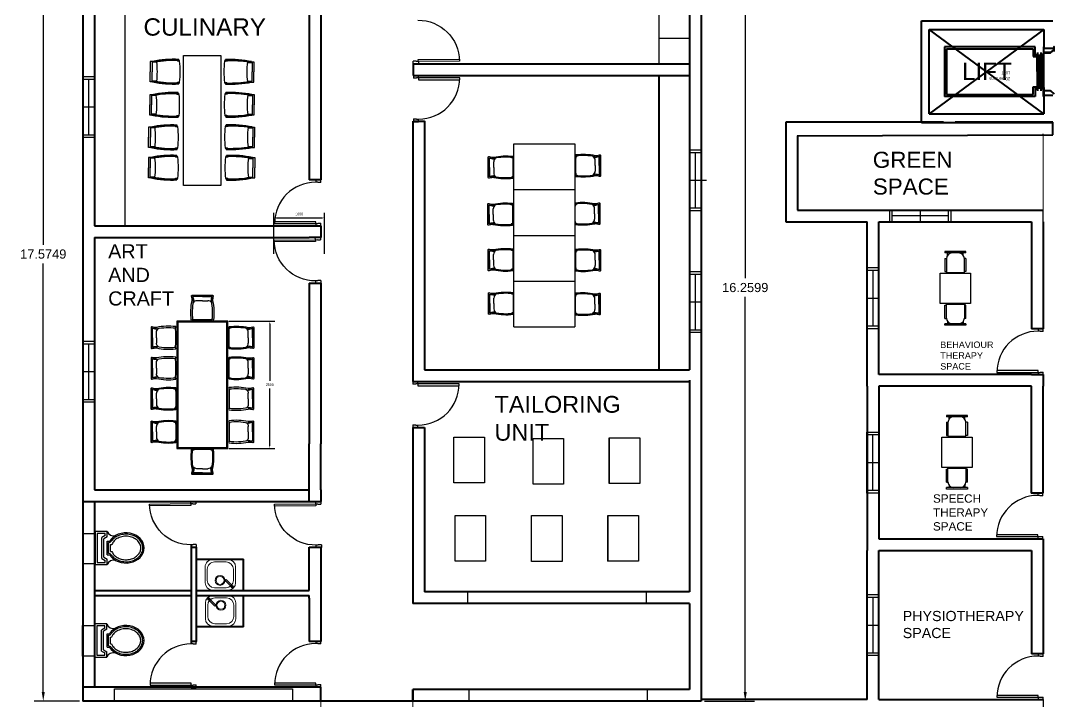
# Model space of a CAD drawing. Header units: metres. Extents: x -353 to 1688, y -477 to 135.
# Drawn here: x -328.18 to -307.86, y -244.29 to -230.91 of the extents above; entities that cross this region are included whole.
import ezdxf

# ---------------------------------------------------------------- set-up
doc = ezdxf.new("R2010")
doc.units = ezdxf.units.M
doc.header["$MEASUREMENT"] = 0
for name, color, linetype, lineweight in [('DIMENSION', 240, 'Continuous', 40), ('PLINTH', 7, 'Continuous', 20), ('WALL', 2, 'Continuous', 40)]:
    doc.layers.add(name, color=color, linetype=linetype, lineweight=lineweight)
for name, color, linetype in [('door space', 1, 'Continuous'), ('FUR', 7, 'Continuous'), ('ID-LOOSE', 31, 'Continuous'), ('ID-LOOSE2', 8, 'Continuous'), ('WINDOW', 10, 'Continuous')]:
    doc.layers.add(name, color=color, linetype=linetype)
for name, color, linetype, plot in [('FURNITURE', 130, 'Continuous', False), ('STAIR', 231, 'Continuous', False), ('TEXT', 141, 'Continuous', False)]:
    doc.layers.add(name, color=color, linetype=linetype, plot=plot)
doc.styles.get("Standard").update_dxf_attribs({"font": 'arial.ttf'})
doc.styles.add('Texto', font='BRADHITC.TTF', dxfattribs={"height": 0.1})
doc.dimstyles.new('Annotative', dxfattribs={"dimscale": 0, "dimtxt": 0.18, "dimasz": 0.18, "dimexe": 0.18, "dimexo": 0.0625, "dimgap": 0.09, "dimtad": 0, "dimtih": 1, "dimtoh": 1, "dimdec": 4, "dimzin": 0, "dimdsep": 46, "dimtxsty": 'Standard', "dimcen": 0.09, "dimadec": 0, "dimazin": 0, "dimtfac": 1, "dimtdec": 4, "dimtofl": 0, "dimtmove": 0, "dimatfit": 3, "dimfxl": 1, "dimtolj": 1, "dimtzin": 0, "dimarcsym": 0})
doc.dimstyles.new('ARCHITXT', dxfattribs={"dimtxt": 0.05, "dimasz": 0.05, "dimexe": 0.1, "dimexo": 0.02, "dimgap": 0.05, "dimtad": 1, "dimtih": 1, "dimtoh": 1, "dimdec": 0, "dimlfac": 1000, "dimzin": 0, "dimdsep": 46, "dimtxsty": 'Standard', "dimcen": 0.1, "dimdle": 0.18, "dimclrd": 15, "dimclre": 15, "dimclrt": 202, "dimadec": 0, "dimazin": 0, "dimtfac": 0.72, "dimtdec": 0, "dimtix": 1, "dimtmove": 2, "dimatfit": 3, "dimfxl": 1, "dimtolj": 1, "dimtzin": 0, "dimarcsym": 0})

# ---------------------------------------------------------------- blocks, each defined once
blk = doc.blocks.new('A$C50846A53')
at = {"linetype": 'Continuous'}
for p, q in [((0, 0.74), (0, 0.56)), ((0.5, 0.74), (0, 0.74)), ((0.47, 0.71), (0.03, 0.71)), ((0.03, 0.71), (0.03, 0.59)), ((0.093, 0.64), (0.063, 0.59)), ((0.093, 0.64), (0.407, 0.64)), ((0.437, 0.59), (0.407, 0.64)), ((0.47, 0.59), (0.47, 0.71)), ((0.5, 0.56), (0.5, 0.74)), ((0, 0.56), (0.08, 0.56)), ((0.03, 0.59), (0.063, 0.59)), ((0.11, 0.61), (0.08, 0.56)), ((0.11, 0.61), (0.39, 0.61)), ((0.15, 0.557), (0.15, 0.52)), ((0.15, 0.557), (0.351, 0.557)), ((0.17, 0.537), (0.332, 0.537)), ((0.2, 0.507), (0.2, 0.488)), ((0.2, 0.507), (0.301, 0.507)), ((0.301, 0.507), (0.301, 0.488)), ((0.351, 0.557), (0.351, 0.52)), ((0.42, 0.56), (0.39, 0.61)), ((0.42, 0.56), (0.5, 0.56)), ((0.437, 0.59), (0.47, 0.59))]:
    blk.add_line(p, q, dxfattribs=at)
for centre, radius, start, end in [((-0.039, 0.461), 0.106, 344.642, 68.7339), ((0.11, 0.542), 0.06, 306.0032, 355.4798), ((0.391, 0.542), 0.06, 184.5202, 233.9959), ((0.539, 0.461), 0.106, 111.2661, 195.358)]:
    blk.add_arc(centre, radius, start, end, dxfattribs=at)
blk.add_ellipse((0.251, 0.274), major_axis=(0, 0.274), ratio=0.828948, start_param=0.459479, end_param=5.823706, dxfattribs=at)
for points, knots in [([(0.145, 0.493), (0.144, 0.492), (0.143, 0.491), (0.132, 0.483), (0.123, 0.475), (0.106, 0.457), (0.098, 0.447), (0.084, 0.426), (0.077, 0.415), (0.066, 0.391), (0.061, 0.378), (0.053, 0.352), (0.05, 0.339), (0.045, 0.311), (0.044, 0.298), (0.043, 0.27), (0.043, 0.256), (0.046, 0.228), (0.049, 0.215), (0.055, 0.188), (0.059, 0.175), (0.069, 0.15), (0.075, 0.138), (0.088, 0.116), (0.095, 0.105), (0.111, 0.085), (0.12, 0.077), (0.138, 0.06), (0.147, 0.053), (0.167, 0.041), (0.178, 0.036), (0.199, 0.028), (0.209, 0.025), (0.231, 0.021), (0.242, 0.02), (0.264, 0.02), (0.275, 0.021), (0.297, 0.026), (0.307, 0.029), (0.328, 0.038), (0.338, 0.044), (0.358, 0.057), (0.367, 0.064), (0.385, 0.081), (0.394, 0.09), (0.409, 0.11), (0.416, 0.121), (0.429, 0.144), (0.434, 0.156), (0.444, 0.181), (0.448, 0.194), (0.454, 0.221), (0.456, 0.235), (0.458, 0.262), (0.458, 0.276), (0.457, 0.304), (0.455, 0.318), (0.45, 0.345), (0.447, 0.358), (0.438, 0.384), (0.433, 0.396), (0.421, 0.42), (0.414, 0.431), (0.399, 0.452), (0.391, 0.461), (0.374, 0.479), (0.365, 0.486), (0.356, 0.493)], [0.542145, 0.542145, 0.542145, 0.542145, 0.562703, 0.562703, 0.724661, 0.724661, 0.886619, 0.886619, 1.048577, 1.048577, 1.210535, 1.210535, 1.372493, 1.372493, 1.534451, 1.534451, 1.696409, 1.696409, 1.858367, 1.858367, 2.020325, 2.020325, 2.182283, 2.182283, 2.344241, 2.344241, 2.506199, 2.506199, 2.668157, 2.668157, 2.830115, 2.830115, 2.992073, 2.992073, 3.154031, 3.154031, 3.315989, 3.315989, 3.477947, 3.477947, 3.639905, 3.639905, 3.801863, 3.801863, 3.963821, 3.963821, 4.125779, 4.125779, 4.287737, 4.287737, 4.449695, 4.449695, 4.611653, 4.611653, 4.773611, 4.773611, 4.935569, 4.935569, 5.097526, 5.097526, 5.259484, 5.259484, 5.421442, 5.421442, 5.5834, 5.5834, 5.741045, 5.741045, 5.741045, 5.741045]), ([(0.2, 0.488), (0.17, 0.474), (0.164, 0.47), (0.151, 0.46), (0.144, 0.454), (0.13, 0.439), (0.123, 0.431), (0.111, 0.413), (0.106, 0.404), (0.096, 0.384), (0.091, 0.373), (0.084, 0.352), (0.081, 0.34), (0.076, 0.317), (0.075, 0.305), (0.073, 0.282), (0.073, 0.27), (0.074, 0.246), (0.076, 0.234), (0.08, 0.211), (0.083, 0.2), (0.09, 0.178), (0.095, 0.167), (0.104, 0.147), (0.11, 0.138), (0.122, 0.12), (0.128, 0.112), (0.142, 0.097), (0.149, 0.09), (0.165, 0.078), (0.173, 0.073), (0.189, 0.064), (0.197, 0.06), (0.214, 0.055), (0.222, 0.053), (0.239, 0.05), (0.248, 0.05), (0.266, 0.051), (0.276, 0.052), (0.296, 0.057), (0.306, 0.061), (0.325, 0.071), (0.335, 0.077), (0.353, 0.091), (0.361, 0.099), (0.377, 0.117), (0.384, 0.127), (0.398, 0.149), (0.404, 0.161), (0.414, 0.185), (0.418, 0.198), (0.424, 0.225), (0.426, 0.239), (0.428, 0.267), (0.428, 0.281), (0.426, 0.309), (0.424, 0.323), (0.418, 0.349), (0.414, 0.363), (0.404, 0.387), (0.398, 0.399), (0.385, 0.421), (0.378, 0.431), (0.362, 0.449), (0.353, 0.458), (0.338, 0.469), (0.332, 0.474), (0.301, 0.488)], [0.459479, 0.459479, 0.459479, 0.459479, 0.567422, 0.567422, 0.720865, 0.720865, 0.874307, 0.874307, 1.02775, 1.02775, 1.181192, 1.181192, 1.334635, 1.334635, 1.488077, 1.488077, 1.64152, 1.64152, 1.794963, 1.794963, 1.948405, 1.948405, 2.101848, 2.101848, 2.25529, 2.25529, 2.408733, 2.408733, 2.562175, 2.562175, 2.715618, 2.715618, 2.86906, 2.86906, 3.022503, 3.022503, 3.175946, 3.175946, 3.356457, 3.356457, 3.536968, 3.536968, 3.717479, 3.717479, 3.89799, 3.89799, 4.078501, 4.078501, 4.259012, 4.259012, 4.439523, 4.439523, 4.620035, 4.620035, 4.800546, 4.800546, 4.981057, 4.981057, 5.161568, 5.161568, 5.342079, 5.342079, 5.52259, 5.52259, 5.703101, 5.703101, 5.823706, 5.823706, 5.823706, 5.823706])]:
    blk.add_open_spline(points, degree=3, knots=knots, dxfattribs=at)
blk = doc.blocks.new('A$C47EF7D3D')
for p, q in [((0, 675), (40, 675)), ((0, 125), (0, 675)), ((40, 125), (40, 675)), ((103, 607), (40, 607)), ((181, 675), (525, 675)), ((181, 675), (181, 635)), ((190, 635), (550, 635)), ((525, 675), (525, 635)), ((550, 635), (550, 165)), ((568, 800), (1368, 800)), ((568, 0), (568, 800)), ((1368, 800), (1368, 0)), ((1746, 635), (1386, 635)), ((1386, 635), (1386, 165)), ((1755, 675), (1411, 675)), ((1411, 675), (1411, 635)), ((1755, 675), (1755, 635)), ((1834, 607), (1896, 607)), ((1936, 675), (1896, 675)), ((1896, 125), (1896, 675)), ((1936, 125), (1936, 675)), ((40, 125), (0, 125)), ((103, 193), (40, 193)), ((181, 125), (181, 165)), ((181, 125), (525, 125)), ((550, 165), (190, 165)), ((525, 125), (525, 165)), ((1368, 0), (568, 0)), ((1386, 165), (1746, 165)), ((1411, 125), (1411, 165)), ((1755, 125), (1411, 125)), ((1755, 125), (1755, 165)), ((1834, 193), (1896, 193)), ((1896, 125), (1936, 125))]:
    blk.add_line(p, q)
for centre, start, end in [((190, 485), 90, 180), ((1746, 485), 0, 90), ((190, 315), 180, 270), ((1746, 315), 270, 0)]:
    blk.add_arc(centre, 150, start, end)
blk = doc.blocks.new('A$C027E3DAA')
at = {"lineweight": 5}
for p, q in [((0, 100), (0, 320)), ((31, 132), (31, 288)), ((48, 356), (128, 276)), ((142, 290), (63, 369)), ((320, 420), (100, 420)), ((128, 276), (142, 290)), ((291, 388), (131, 388)), ((391, 132), (391, 288)), ((420, 100), (420, 320)), ((291, 32), (131, 32)), ((320, 0), (100, 0))]:
    blk.add_line(p, q, dxfattribs=at)
for centre, radius in [((47, 373), 16.5), ((47, 373), 8.24), ((214, 287), 68.5), ((214, 287), 54.8)]:
    blk.add_circle(centre, radius, dxfattribs=at)
for centre, start, end in [((100, 320), 90, 180), ((131, 288), 90, 180), ((291, 288), 0, 90), ((320, 320), 0, 90), ((100, 100), 180, 270), ((131, 132), 180, 270), ((291, 132), 270, 0), ((320, 100), 270, 0)]:
    blk.add_arc(centre, 100, start, end, dxfattribs=at)
blk = doc.blocks.new('CH-5')
at = {"layer": 'FUR', "color": 40}
for p, q in [((-199, 280), (-199, 324)), ((-199, 324), (1, 324)), ((201, 324), (1, 324)), ((201, 280), (201, 324)), ((-225, -234), (-205, -233)), ((-216, -208), (-206, -208)), ((227, -234), (207, -233)), ((218, -208), (208, -208))]:
    blk.add_line(p, q, dxfattribs=at)
at = {"layer": 'FUR', "color": 32}
for p, q in [((-199, 280), (-184, 280)), ((-183, 197), (-183, 289)), ((-183, 289), (1, 289)), ((185, 289), (1, 289)), ((185, 197), (185, 289)), ((201, 280), (186, 280)), ((-225, -234), (-240, -234)), ((227, -234), (242, -234))]:
    blk.add_line(p, q, dxfattribs=at)
for centre, radius, start, end in [((1822, -139), 2065, 168.2772, 182.6507), ((-1820, -139), 2065, 357.3493, 11.7228), ((-205, -233), 20, 182.6507, 264.361), ((1, 1852), 2115, 264.361, 270), ((1, 1852), 2115, 270, 275.639), ((207, -233), 20, 275.639, 357.3493)]:
    blk.add_arc(centre, radius, start, end, dxfattribs=at)
at = {"layer": 'FUR', "color": 40}
for centre, radius, start, end in [((1822, -139), 2050, 168.1902, 182.6507), ((1822, -139), 2040, 169.5139, 181.9483), ((-1820, -139), 2040, 358.0517, 10.4861), ((-1820, -139), 2050, 357.3493, 11.8098), ((14, 1799), 1614, 262.7905, 269.5563), ((-12, 1799), 1614, 270.4437, 277.2095), ((1822, -139), 2030, 181.9449, 182.6507), ((-1820, -139), 2030, 357.3493, 358.0551)]:
    blk.add_arc(centre, radius, start, end, dxfattribs=at)
blk = doc.blocks.new('A$C51F1')
at = {"layer": 'ID-LOOSE'}
blk.add_lwpolyline([(0.439, 0.474, 0.102523), (0.429, 0.386, -0.080461), (0.445, 0.009, -0.3023), (0.42, 0.012, 0.197932), (0.411, 0.013, -0.028193), (0.357, 0.009), (0.227, 0.009), (0.097, 0.009, -0.028193), (0.043, 0.013, 0.197932), (0.034, 0.012, -0.3023), (0.009, 0.009, -0.080461), (0.025, 0.386, 0.102523), (0.015, 0.474, -0.587111), (0.026, 0.493), (0.428, 0.493, -0.587111)], format="xyb", close=True, dxfattribs=at)
at = {"layer": 'ID-LOOSE2'}
for p, q in [((0.227, 0.476), (0.044, 0.476)), ((0.227, 0.468), (0.044, 0.468)), ((0.227, 0.467), (0.044, 0.467)), ((0.227, 0.476), (0.411, 0.476)), ((0.227, 0.468), (0.411, 0.468)), ((0.227, 0.467), (0.411, 0.467)), ((0.227, 0.386), (0.121, 0.386)), ((0.227, 0.386), (0.334, 0.386)), ((0.042, 0.032), (0.032, 0.032)), ((0.042, 0.032), (0.033, 0.028)), ((0.043, 0.013), (0.042, 0.032)), ((0.411, 0.013), (0.413, 0.032)), ((0.413, 0.032), (0.423, 0.032)), ((0.413, 0.032), (0.422, 0.028))]:
    blk.add_line(p, q, dxfattribs=at)
for centre, radius, start, end in [((0.044, 0.473), 0.00242, 100.345, 201.3742), ((-0.19, 0.406), 0.241, 354.5513, 15.9626), ((0.044, 0.467), 0.000725, 87.3762, 197.5208), ((0.044, 0.466), 0.000433, 71.7715, 189.2202), ((-0.256, 0.358), 0.317, 1.1591, 17.5641), ((0.711, 0.358), 0.317, 162.4359, 178.8409), ((0.644, 0.406), 0.241, 164.0374, 185.4487), ((0.411, 0.473), 0.00242, 338.6258, 79.655), ((0.411, 0.467), 0.000725, 342.4792, 92.6238), ((0.411, 0.466), 0.000433, 350.7798, 108.2285), ((1.181, 0.149), 1.154, 168.4357, 186.8363), ((0.121, 0.288), 0.0978, 90.5164, 143.1927), ((0.333, 0.288), 0.0978, 36.8073, 89.4836), ((-0.726, 0.149), 1.154, 353.1637, 11.5643), ((0.04, 0.001), 0.012, 71.7536, 116.5375), ((0.415, 0.001), 0.012, 63.4625, 108.2464)]:
    blk.add_arc(centre, radius, start, end, dxfattribs=at)
blk = doc.blocks.new('*D187')
at = {"layer": 'Defpoints', "color": 0, "transparency": 16777216}
for p in [(-322.206, -234.791), (-323.206, -235.516), (-322.206, -235.516)]:
    blk.add_point(p, dxfattribs=at)
at = {"layer": 'ID-LOOSE', "color": 15, "lineweight": -2, "transparency": 16777216}
for p, q in [((-323.206, -235.496), (-323.206, -234.691)), ((-323.156, -234.791), (-322.256, -234.791)), ((-322.206, -235.496), (-322.206, -234.691))]:
    blk.add_line(p, q, dxfattribs=at)
at = {"layer": 'ID-LOOSE', "color": 15, "transparency": 16777216}
for points in [[(-323.156, -234.783), (-323.156, -234.799), (-323.206, -234.791)], [(-322.256, -234.783), (-322.256, -234.799), (-322.206, -234.791)]]:
    blk.add_solid(points, dxfattribs=at)
at = {"layer": 'ID-LOOSE', "color": 202, "transparency": 16777216, "insert": (-322.706, -234.716), "char_height": 0.05, "attachment_point": 5}
blk.add_mtext('\\A1;1000', dxfattribs=at)
blk = doc.blocks.new('*D188')
at = {"layer": 'Defpoints', "color": 0, "transparency": 16777216}
for p in [(-324.11, -236.821), (-324.11, -239.321), (-323.285, -239.321)]:
    blk.add_point(p, dxfattribs=at)
at = {"layer": 'FURNITURE', "color": 15, "lineweight": -2, "transparency": 16777216}
for p, q in [((-324.09, -236.821), (-323.185, -236.821)), ((-323.285, -236.871), (-323.285, -237.996)), ((-323.285, -239.271), (-323.285, -238.147)), ((-324.09, -239.321), (-323.185, -239.321))]:
    blk.add_line(p, q, dxfattribs=at)
at = {"layer": 'FURNITURE', "color": 15, "transparency": 16777216}
for points in [[(-323.293, -236.871), (-323.276, -236.871), (-323.285, -236.821)], [(-323.293, -239.271), (-323.276, -239.271), (-323.285, -239.321)]]:
    blk.add_solid(points, dxfattribs=at)
at = {"layer": 'FURNITURE', "color": 202, "transparency": 16777216, "insert": (-323.285, -238.071), "char_height": 0.05, "attachment_point": 5}
blk.add_mtext('\\A1;2500', dxfattribs=at)
blk = doc.blocks.new('*D189')
at = {"layer": 'Defpoints', "color": 0, "transparency": 16777216}
for p in [(-326.959, -226.716), (-327.738, -244.291), (-326.959, -244.291)]:
    blk.add_point(p, dxfattribs=at)
at = {"layer": 'DIMENSION', "color": 0, "lineweight": -2, "transparency": 16777216}
for p, q in [((-327.022, -226.716), (-327.918, -226.716)), ((-327.738, -226.896), (-327.738, -235.321)), ((-327.738, -244.111), (-327.738, -235.685)), ((-327.022, -244.291), (-327.918, -244.291))]:
    blk.add_line(p, q, dxfattribs=at)
at = {"layer": 'DIMENSION', "color": 0, "transparency": 16777216}
for points in [[(-327.768, -226.896), (-327.708, -226.896), (-327.738, -226.716)], [(-327.768, -244.111), (-327.708, -244.111), (-327.738, -244.291)]]:
    blk.add_solid(points, dxfattribs=at)
at = {"layer": 'DIMENSION', "color": 0, "transparency": 16777216, "insert": (-327.738, -235.503), "char_height": 0.18, "attachment_point": 5}
blk.add_mtext('\\A1;17.5749', dxfattribs=at)
blk = doc.blocks.new('*D190')
at = {"layer": 'Defpoints', "color": 0, "transparency": 16777216}
for p in [(-314.805, -228.031), (-314.805, -244.291), (-313.939, -244.291)]:
    blk.add_point(p, dxfattribs=at)
at = {"layer": 'DIMENSION', "color": 0, "lineweight": -2, "transparency": 16777216}
for p, q in [((-314.742, -228.031), (-313.759, -228.031)), ((-313.939, -228.211), (-313.939, -235.979)), ((-313.939, -244.111), (-313.939, -236.342)), ((-314.742, -244.291), (-313.759, -244.291))]:
    blk.add_line(p, q, dxfattribs=at)
at = {"layer": 'DIMENSION', "color": 0, "transparency": 16777216}
for points in [[(-313.969, -228.211), (-313.909, -228.211), (-313.939, -228.031)], [(-313.969, -244.111), (-313.909, -244.111), (-313.939, -244.291)]]:
    blk.add_solid(points, dxfattribs=at)
at = {"layer": 'DIMENSION', "color": 0, "transparency": 16777216, "insert": (-313.939, -236.161), "char_height": 0.18, "attachment_point": 5}
blk.add_mtext('\\A1;16.2599', dxfattribs=at)

msp = doc.modelspace()

# ---------------------------------------------------------------- linework, layer by layer
for p, q in [((-308.0827, -233.179), (-308.0827, -233.139)), ((-308.0827, -234.869), (-308.0827, -234.639)), ((-326.72937, -235.17565), (-326.72937, -237.44565)), ((-308.3127, -237.869), (-311.3127, -237.869)), ((-326.72937, -244.01437), (-326.73147, -244.01437)), ((-308.3127, -244.25965), (-308.3127, -244.26017))]:
    msp.add_line(p, q)
at = {"layer": 'Defpoints'}
msp.add_line((-308.08367, -244.25965), (-308.0827, -244.49017), dxfattribs=at)
at = {"layer": 'door space'}
for p, q in [((-320.40484, -231.71127), (-320.46484, -231.71187)), ((-320.46434, -231.76187), (-320.46484, -231.71187)), ((-320.36434, -231.76087), (-320.46434, -231.76187)), ((-320.40484, -231.71127), (-320.40479, -231.71627)), ((-320.36479, -231.71587), (-320.40479, -231.71627)), ((-320.36514, -231.68087), (-319.55519, -231.67274)), ((-320.36479, -231.71587), (-320.36514, -231.68087)), ((-319.55483, -231.70774), (-320.36479, -231.71587)), ((-320.36479, -231.71587), (-320.36434, -231.76087)), ((-320.46126, -231.9957), (-320.46126, -232.0457)), ((-320.36126, -231.9957), (-320.46126, -231.9957)), ((-320.36126, -232.0407), (-320.36126, -231.9957)), ((-320.40126, -232.0457), (-320.46126, -232.0457)), ((-320.36126, -232.0407), (-320.40126, -232.0407)), ((-320.40126, -232.0457), (-320.40126, -232.0407)), ((-319.55126, -232.0407), (-320.36126, -232.0407)), ((-320.36126, -232.0407), (-320.36126, -232.0757)), ((-320.36126, -232.0757), (-319.55126, -232.0757)), ((-320.46126, -232.8457), (-320.46126, -232.8957)), ((-320.46126, -232.8457), (-320.40126, -232.8457)), ((-320.40126, -232.8507), (-320.40126, -232.8457)), ((-320.46126, -232.8957), (-320.36126, -232.8957)), ((-320.40126, -232.8507), (-320.36126, -232.8507)), ((-320.36126, -232.8957), (-320.36126, -232.8507)), ((-322.381, -234.04562), (-322.381, -234.09062)), ((-322.281, -234.04562), (-322.381, -234.04562)), ((-322.281, -234.09562), (-322.281, -234.04562)), ((-322.341, -234.09062), (-322.381, -234.09062)), ((-322.341, -234.09062), (-322.341, -234.09562)), ((-322.281, -234.09562), (-322.341, -234.09562)), ((-322.381, -234.86562), (-323.191, -234.86562)), ((-322.381, -234.90062), (-322.381, -234.86562)), ((-323.191, -234.90062), (-322.381, -234.90062)), ((-322.381, -234.90062), (-322.381, -234.94562)), ((-322.381, -234.90062), (-322.341, -234.90062)), ((-322.381, -234.94562), (-322.281, -234.94562)), ((-322.341, -234.89562), (-322.341, -234.90062)), ((-322.341, -234.89562), (-322.281, -234.89562)), ((-322.281, -234.94562), (-322.281, -234.89562)), ((-323.19931, -235.22774), (-322.38935, -235.21961)), ((-322.389, -235.2546), (-323.19896, -235.26273)), ((-322.38981, -235.17461), (-322.28981, -235.1736)), ((-322.38935, -235.21961), (-322.38981, -235.17461)), ((-322.38935, -235.21961), (-322.34936, -235.2192)), ((-322.38935, -235.21961), (-322.389, -235.2546)), ((-322.34931, -235.2242), (-322.34936, -235.2192)), ((-322.34931, -235.2242), (-322.28931, -235.2236)), ((-322.28981, -235.1736), (-322.28931, -235.2236)), ((-322.34123, -236.02916), (-322.38122, -236.02956)), ((-322.38077, -236.07456), (-322.38122, -236.02956)), ((-322.28078, -236.07356), (-322.38077, -236.07456)), ((-322.28128, -236.02356), (-322.34128, -236.02416)), ((-322.34123, -236.02916), (-322.34128, -236.02416)), ((-322.28128, -236.02356), (-322.28078, -236.07356)), ((-308.18196, -236.97247), (-308.18196, -237.01747)), ((-308.08196, -236.97247), (-308.18196, -236.97247)), ((-308.14196, -237.01747), (-308.18196, -237.01747)), ((-308.14196, -237.01747), (-308.14196, -237.02247)), ((-308.08196, -237.02247), (-308.14196, -237.02247)), ((-308.08196, -237.02247), (-308.08196, -236.97247)), ((-308.18196, -237.79247), (-308.99196, -237.79247)), ((-308.99196, -237.82747), (-308.18196, -237.82747)), ((-308.18196, -237.82747), (-308.18196, -237.79247)), ((-308.18196, -237.82747), (-308.18196, -237.87247)), ((-308.18196, -237.82747), (-308.14196, -237.82747)), ((-308.18196, -237.87247), (-308.08196, -237.87247)), ((-308.14196, -237.82247), (-308.14196, -237.82747)), ((-308.14196, -237.82247), (-308.08196, -237.82247)), ((-308.08196, -237.87247), (-308.08196, -237.82247)), ((-320.47277, -238.00905), (-320.47277, -238.05905)), ((-320.37277, -238.00905), (-320.47277, -238.00905)), ((-320.41277, -238.05905), (-320.47277, -238.05905)), ((-320.37277, -238.05405), (-320.41277, -238.05405)), ((-320.41277, -238.05905), (-320.41277, -238.05405)), ((-320.37277, -238.05405), (-320.37277, -238.00905)), ((-319.56277, -238.05405), (-320.37277, -238.05405)), ((-320.37277, -238.05405), (-320.37277, -238.08905)), ((-320.37277, -238.08905), (-319.56277, -238.08905)), ((-320.47277, -238.85905), (-320.47277, -238.90905)), ((-320.47277, -238.85905), (-320.41277, -238.85905)), ((-320.47277, -238.90905), (-320.37277, -238.90905)), ((-320.41277, -238.86405), (-320.41277, -238.85905)), ((-320.41277, -238.86405), (-320.37277, -238.86405)), ((-320.37277, -238.90905), (-320.37277, -238.86405)), ((-324.83872, -240.36226), (-324.73873, -240.36125)), ((-324.83827, -240.40725), (-324.83872, -240.36226)), ((-324.73873, -240.36125), (-324.73822, -240.41125)), ((-308.18728, -240.20151), (-308.18728, -240.24651)), ((-308.08728, -240.20151), (-308.18728, -240.20151)), ((-308.14728, -240.24651), (-308.18728, -240.24651)), ((-308.14728, -240.24651), (-308.14728, -240.25151)), ((-308.08728, -240.25151), (-308.14728, -240.25151)), ((-308.08728, -240.25151), (-308.08728, -240.20151)), ((-325.64823, -240.41538), (-324.83827, -240.40725)), ((-324.83792, -240.44225), (-325.64788, -240.45038)), ((-324.83827, -240.40725), (-324.79827, -240.40685)), ((-324.83827, -240.40725), (-324.83792, -240.44225)), ((-324.79822, -240.41185), (-324.79827, -240.40685)), ((-324.79822, -240.41185), (-324.73822, -240.41125)), ((-323.18901, -240.42143), (-322.37905, -240.4133)), ((-322.3787, -240.4483), (-323.18866, -240.45643)), ((-322.3795, -240.3683), (-322.27951, -240.3673)), ((-322.37905, -240.4133), (-322.3795, -240.3683)), ((-322.37905, -240.4133), (-322.33905, -240.4129)), ((-322.37905, -240.4133), (-322.3787, -240.4483)), ((-322.339, -240.4179), (-322.33905, -240.4129)), ((-322.339, -240.4179), (-322.279, -240.41729)), ((-322.27951, -240.3673), (-322.279, -240.41729)), ((-308.18728, -241.02151), (-308.99728, -241.02151)), ((-308.99728, -241.05651), (-308.18728, -241.05651)), ((-308.18728, -241.05651), (-308.18728, -241.02151)), ((-308.18728, -241.05651), (-308.18728, -241.10151)), ((-308.18728, -241.05651), (-308.14728, -241.05651)), ((-308.18728, -241.10151), (-308.08728, -241.10151)), ((-308.14728, -241.05151), (-308.14728, -241.05651)), ((-308.14728, -241.05151), (-308.08728, -241.05151)), ((-308.08728, -241.10151), (-308.08728, -241.05151)), ((-324.79014, -241.21681), (-324.83014, -241.21721)), ((-324.82969, -241.26221), (-324.83014, -241.21721)), ((-324.72969, -241.26121), (-324.82969, -241.26221)), ((-324.73019, -241.21121), (-324.79019, -241.21181)), ((-324.79014, -241.21681), (-324.79019, -241.21181)), ((-324.73019, -241.21121), (-324.72969, -241.26121)), ((-322.33092, -241.22286), (-322.37092, -241.22326)), ((-322.37047, -241.26825), (-322.37092, -241.22326)), ((-322.27047, -241.26725), (-322.37047, -241.26825)), ((-322.27097, -241.21725), (-322.33097, -241.21786)), ((-322.33092, -241.22286), (-322.33097, -241.21786)), ((-322.27097, -241.21725), (-322.27047, -241.26725)), ((-324.82923, -243.11928), (-324.82923, -243.16428)), ((-324.72923, -243.11928), (-324.82923, -243.11928)), ((-324.78923, -243.16428), (-324.82923, -243.16428)), ((-324.78923, -243.16428), (-324.78923, -243.16928)), ((-324.72923, -243.16928), (-324.78923, -243.16928)), ((-324.72923, -243.16928), (-324.72923, -243.11928)), ((-322.38049, -243.11437), (-322.38049, -243.15937)), ((-322.28049, -243.11437), (-322.38049, -243.11437)), ((-322.34049, -243.15937), (-322.38049, -243.15937)), ((-322.34049, -243.15937), (-322.34049, -243.16437)), ((-322.28049, -243.16437), (-322.34049, -243.16437)), ((-322.28049, -243.16437), (-322.28049, -243.11437)), ((-308.18331, -243.3595), (-308.18331, -243.4045)), ((-308.08331, -243.3595), (-308.18331, -243.3595)), ((-308.14331, -243.4045), (-308.18331, -243.4045)), ((-308.14331, -243.4045), (-308.14331, -243.4095)), ((-308.08331, -243.4095), (-308.14331, -243.4095)), ((-308.08331, -243.4095), (-308.08331, -243.3595)), ((-324.82923, -243.93928), (-325.63923, -243.93928)), ((-325.63923, -243.97428), (-324.82923, -243.97428)), ((-324.82923, -243.97428), (-324.82923, -243.93928)), ((-324.82923, -243.97428), (-324.82923, -244.01928)), ((-324.82923, -243.97428), (-324.78923, -243.97428)), ((-324.82923, -244.01928), (-324.72923, -244.01928)), ((-324.78923, -243.96928), (-324.78923, -243.97428)), ((-324.78923, -243.96928), (-324.72923, -243.96928)), ((-324.72923, -244.01928), (-324.72923, -243.96928)), ((-322.38049, -243.93437), (-323.19049, -243.93437)), ((-323.19049, -243.96937), (-322.38049, -243.96937)), ((-322.38049, -243.96937), (-322.38049, -243.93437)), ((-322.38049, -243.96937), (-322.38049, -244.01437)), ((-322.38049, -243.96937), (-322.34049, -243.96937)), ((-322.38049, -244.01437), (-322.28049, -244.01437)), ((-322.34049, -243.96437), (-322.34049, -243.96937)), ((-322.34049, -243.96437), (-322.28049, -243.96437)), ((-322.28049, -244.01437), (-322.28049, -243.96437)), ((-308.18331, -244.1795), (-308.99331, -244.1795)), ((-308.99331, -244.2145), (-308.18331, -244.2145)), ((-308.18331, -244.2145), (-308.18331, -244.1795)), ((-308.18331, -244.2145), (-308.18331, -244.2595)), ((-308.18331, -244.2145), (-308.14331, -244.2145)), ((-308.14331, -244.2095), (-308.14331, -244.2145)), ((-308.14331, -244.2095), (-308.08331, -244.2095)), ((-308.08331, -244.2595), (-308.08331, -244.2095)), ((-308.18331, -244.2595), (-308.08331, -244.2595))]:
    msp.add_line(p, q, dxfattribs=at)
at = {"layer": 'door space', "extrusion": (0, 0, -1)}
for centre, major_axis in [((-320.36479, -231.71587), (0.57848, -0.56698)), ((-322.38935, -235.21961), (-0.57848, 0.56698)), ((-324.83827, -240.40725), (-0.57848, 0.56698)), ((-322.37905, -240.4133), (-0.57848, 0.56698))]:
    msp.add_ellipse(centre, major_axis=major_axis, ratio=1, start_param=3.92699082, end_param=5.49778714, dxfattribs=at)
at = {"layer": 'door space'}
for centre, major_axis in [((-320.36126, -232.0407), (0.57276, 0.57276)), ((-322.381, -234.90062), (-0.57276, -0.57276)), ((-308.18196, -237.82747), (-0.57276, -0.57276)), ((-320.37277, -238.05405), (0.57276, 0.57276)), ((-308.18728, -241.05651), (-0.57276, -0.57276)), ((-324.82923, -243.97428), (-0.57276, -0.57276)), ((-322.38049, -243.96937), (-0.57276, -0.57276)), ((-308.18331, -244.2145), (-0.57276, -0.57276))]:
    msp.add_ellipse(centre, major_axis=major_axis, ratio=1, start_param=3.92699082, end_param=5.49778714, dxfattribs=at)
at = {"layer": 'FURNITURE'}
for p, q in [((-315.63457, -228.2606), (-315.63457, -231.7606)), ((-315.63457, -228.8606), (-315.63457, -231.7606)), ((-326.1313, -230.66186), (-326.1313, -234.94565)), ((-315.63457, -231.2606), (-315.03457, -231.2606)), ((-318.48674, -233.33426), (-317.28674, -233.33426)), ((-318.48674, -236.93426), (-318.48674, -233.33426)), ((-317.28674, -233.33426), (-317.28674, -236.93426)), ((-318.48674, -234.23426), (-317.28674, -234.23426)), ((-318.48674, -235.13426), (-317.28674, -235.13426)), ((-318.48674, -236.03426), (-317.28674, -236.03426)), ((-318.48674, -236.93426), (-317.28674, -236.93426)), ((-319.66493, -239.99946), (-319.66493, -239.09946)), ((-319.66493, -239.09946), (-319.06493, -239.09946)), ((-319.06493, -239.09946), (-319.06493, -239.99946)), ((-318.11039, -240.02563), (-318.11039, -239.12563)), ((-318.11039, -239.12563), (-317.51039, -239.12563)), ((-317.51039, -239.12563), (-317.51039, -240.02563)), ((-316.61039, -240.01202), (-316.61039, -239.11202)), ((-316.61039, -239.11202), (-316.01039, -239.11202)), ((-316.61039, -239.12563), (-316.61039, -240.01202)), ((-316.01039, -239.11202), (-316.01039, -240.01202)), ((-319.06493, -239.99946), (-319.66493, -239.99946)), ((-317.51039, -240.02563), (-318.11039, -240.02563)), ((-316.01039, -240.01202), (-316.61039, -240.01202)), ((-319.64402, -241.5407), (-319.64402, -240.6407)), ((-319.64402, -240.6407), (-319.04402, -240.6407)), ((-319.04402, -240.6407), (-319.04402, -241.5407)), ((-318.14005, -241.54277), (-318.14005, -240.64277)), ((-318.14005, -240.64277), (-317.54005, -240.64277)), ((-317.54005, -240.64277), (-317.54005, -241.54277)), ((-316.64005, -241.53926), (-316.64005, -240.63926)), ((-316.64005, -240.63926), (-316.04005, -240.63926)), ((-316.64005, -240.64277), (-316.64005, -241.54277)), ((-316.04005, -240.63926), (-316.04005, -241.53926)), ((-319.04402, -241.5407), (-319.64402, -241.5407)), ((-317.63867, -241.54277), (-318.14005, -241.54277)), ((-317.54005, -241.54277), (-318.14005, -241.54277)), ((-316.04005, -241.53926), (-316.64005, -241.53926)), ((-324.23086, -242.8291), (-323.80136, -242.8291))]:
    msp.add_line(p, q, dxfattribs=at)
for points in [[(-324.98407, -231.5989), (-324.24986, -231.5989), (-324.24986, -234.15317), (-324.98407, -234.15317)], [(-325.10968, -236.82129), (-325.10968, -239.32129), (-324.10968, -239.32129), (-324.10968, -236.82129)], [(-325.08968, -236.84129), (-325.08968, -239.30129), (-324.12968, -239.30129), (-324.12968, -236.84129)]]:
    msp.add_lwpolyline(points, close=True, dxfattribs=at)
at = {"layer": 'PLINTH'}
for p, q in [((-308.0827, -234.639), (-308.0827, -233.179)), ((-322.27925, -244.29053), (-322.27925, -247.67307)), ((-320.47277, -244.29053), (-320.47277, -247.67307))]:
    msp.add_line(p, q, dxfattribs=at)
at = {"layer": 'STAIR'}
msp.add_line((-320.47277, -244.29053), (-322.27925, -244.29053), dxfattribs=at)
at = {"layer": 'WALL'}
for p, q in [((-314.80457, -228.0306), (-314.80457, -244.29053)), ((-315.03457, -228.2606), (-315.03457, -237.77905)), ((-326.95937, -229.71565), (-326.95937, -244.01437)), ((-322.27925, -229.71565), (-322.27925, -234.04565)), ((-326.72937, -229.94565), (-326.72937, -234.94565)), ((-322.50925, -229.94565), (-322.50925, -234.04565)), ((-310.4728, -230.91755, 0.00008), (-307.89366, -230.91755, 0.00008)), ((-310.4728, -232.91771, 0.00008), (-310.4728, -230.91755, 0.00008)), ((-310.32242, -231.0905, 0.00008), (-308.06661, -231.0905, 0.00008)), ((-308.06661, -232.74476, 0.00008), (-310.32242, -231.0905, 0.00008)), ((-308.06661, -231.0905, 0.00008), (-310.32242, -232.74476, 0.00008)), ((-310.32242, -232.74476, 0.00008), (-310.32242, -231.0905, 0.00008)), ((-308.06661, -231.0905, 0.00008), (-308.06661, -231.45707, 0.00008)), ((-310.02164, -231.42887, 0.00008), (-310.02164, -232.40639, 0.00008)), ((-308.23955, -231.42887, 0.00008), (-310.02164, -231.42887, 0.00008)), ((-309.98405, -231.46647, 0.00008), (-309.98405, -232.36879, 0.00008)), ((-309.98405, -231.46647, 0.00008), (-308.27715, -231.46647, 0.00008)), ((-308.27715, -231.46647, 0.00008), (-308.27715, -231.61685, 0.00008)), ((-308.27715, -231.61685, 0.00008), (-308.20947, -231.61685, 0.00008)), ((-308.23955, -231.60934, 0.00008), (-308.23955, -231.42887, 0.00008)), ((-308.21699, -231.60934, 0.00008), (-308.23955, -231.60934, 0.00008)), ((-308.23203, -231.60182, 0.00008), (-308.23203, -231.57926, 0.00008)), ((-308.23203, -231.57926, 0.00008), (-308.17188, -231.57926, 0.00008)), ((-308.22451, -231.60182, 0.00008), (-308.23203, -231.60182, 0.00008)), ((-308.20195, -231.58678, 0.00008), (-308.22451, -231.58678, 0.00008)), ((-308.22451, -231.58678, 0.00008), (-308.22451, -231.60182, 0.00008)), ((-308.20947, -231.5943, 0.00008), (-308.21699, -231.5943, 0.00008)), ((-308.21699, -231.5943, 0.00008), (-308.21699, -231.60934, 0.00008)), ((-308.20947, -231.61685, 0.00008), (-308.20947, -231.5943, 0.00008)), ((-308.20195, -231.91387, 0.00008), (-308.20195, -231.58678, 0.00008)), ((-308.18692, -232.2936, 0.00008), (-308.18692, -231.54166, 0.00008)), ((-308.17188, -231.57926, 0.00008), (-308.17188, -231.91387, 0.00008)), ((-308.08916, -231.57926, 0.00008), (-308.1418, -231.57926, 0.00008)), ((-308.1418, -231.57926, 0.00008), (-308.1418, -231.91231, 0.00008)), ((-308.12676, -231.54166, 0.00008), (-308.12676, -232.2936, 0.00008)), ((-308.11172, -231.91231, 0.00008), (-308.11172, -231.58678, 0.00008)), ((-308.11172, -231.58678, 0.00008), (-308.08916, -231.58678, 0.00008)), ((-308.09668, -231.5943, 0.00008), (-308.1042, -231.5943, 0.00008)), ((-308.1042, -231.5943, 0.00008), (-308.1042, -231.60934, 0.00008)), ((-308.09668, -231.60934, 0.00008), (-308.09668, -231.5943, 0.00008)), ((-308.07412, -231.60934, 0.00008), (-308.09668, -231.60934, 0.00008)), ((-308.09668, -231.61685, 0.00008), (-308.07412, -231.61685, 0.00008)), ((-308.08916, -231.58678, 0.00008), (-308.08916, -231.60182, 0.00008)), ((-308.08916, -231.60182, 0.00008), (-308.08164, -231.60182, 0.00008)), ((-308.08916, -231.60182, 0.00008), (-308.08164, -231.60182, 0.00008)), ((-308.08164, -231.60182, 0.00008), (-308.08164, -231.58678, 0.00008)), ((-308.06661, -231.42887, 0.00008), (-308.07412, -231.42887, 0.00008)), ((-308.07412, -231.42887, 0.00008), (-308.07412, -231.60934, 0.00008)), ((-308.07412, -231.61685, 0.00008), (-308.07412, -232.2184, 0.00008)), ((-308.06661, -231.54166, 0.00008), (-308.06661, -231.42887, 0.00008)), ((-308.06661, -231.45707, 0.00008), (-307.89366, -231.45707, 0.00008)), ((-307.94139, -231.54166, 0.00008), (-308.06661, -231.54166, 0.00008)), ((-308.06661, -231.60934, 0.00008), (-308.06661, -231.54918, 0.00008)), ((-308.06661, -231.54918, 0.00008), (-307.93852, -231.54918, 0.00008)), ((-307.87461, -231.4819, 0.00008), (-307.94139, -231.54166, 0.00008)), ((-307.93852, -231.54918, 0.00008), (-307.86709, -231.48527, 0.00008)), ((-307.87124, -231.43477, 0.00008), (-307.87124, -231.51491, 0.00008)), ((-307.86327, -231.51848, 0.00008), (-307.86327, -231.43477, 0.00008)), ((-320.46435, -231.7606), (-315.03457, -231.7606)), ((-320.46434, -231.76187), (-320.46434, -231.9906)), ((-320.46434, -231.9906), (-315.03457, -231.9906)), ((-320.23127, -231.99625), (-320.23127, -231.9957)), ((-315.63457, -231.9906), (-315.63457, -237.77905)), ((-308.20195, -231.92139, 0.00008), (-308.20195, -232.24848, 0.00008)), ((-308.17188, -232.256, 0.00008), (-308.17188, -231.92139, 0.00008)), ((-308.1418, -232.256, 0.00008), (-308.1418, -231.92295, 0.00008)), ((-308.11172, -231.92295, 0.00008), (-308.11172, -232.24848, 0.00008)), ((-308.27715, -232.36879, 0.00008), (-308.27715, -232.2184, 0.00008)), ((-308.27715, -232.2184, 0.00008), (-308.20947, -232.2184, 0.00008)), ((-308.21699, -232.22592, 0.00008), (-308.23955, -232.22592, 0.00008)), ((-308.23955, -232.22592, 0.00008), (-308.23955, -232.40639, 0.00008)), ((-308.22451, -232.23344, 0.00008), (-308.23203, -232.23344, 0.00008)), ((-308.23203, -232.23344, 0.00008), (-308.23203, -232.256, 0.00008)), ((-308.22451, -232.24848, 0.00008), (-308.22451, -232.23344, 0.00008)), ((-308.21699, -232.24096, 0.00008), (-308.21699, -232.22592, 0.00008)), ((-308.20947, -232.2184, 0.00008), (-308.20947, -232.24096, 0.00008)), ((-308.1042, -232.24096, 0.00008), (-308.1042, -232.22592, 0.00008)), ((-308.09668, -232.2184, 0.00008), (-308.07412, -232.2184, 0.00008)), ((-308.09668, -232.22592, 0.00008), (-308.09668, -232.24096, 0.00008)), ((-308.07412, -232.22592, 0.00008), (-308.09668, -232.22592, 0.00008)), ((-308.08916, -232.23344, 0.00008), (-308.08164, -232.23344, 0.00008)), ((-308.08916, -232.24848, 0.00008), (-308.08916, -232.23344, 0.00008)), ((-308.08916, -232.23344, 0.00008), (-308.08164, -232.23344, 0.00008)), ((-308.08164, -232.23344, 0.00008), (-308.08164, -232.24848, 0.00008)), ((-308.07412, -232.40639, 0.00008), (-308.07412, -232.22592, 0.00008)), ((-308.06661, -232.22592, 0.00008), (-308.06661, -232.28608, 0.00008)), ((-308.23955, -232.40639, 0.00008), (-310.02164, -232.40639, 0.00008)), ((-309.98405, -232.36879, 0.00008), (-308.27715, -232.36879, 0.00008)), ((-308.23203, -232.256, 0.00008), (-308.17188, -232.256, 0.00008)), ((-308.20195, -232.24848, 0.00008), (-308.22451, -232.24848, 0.00008)), ((-308.20947, -232.24096, 0.00008), (-308.21699, -232.24096, 0.00008)), ((-308.08916, -232.256, 0.00008), (-308.1418, -232.256, 0.00008)), ((-308.11172, -232.24848, 0.00008), (-308.08916, -232.24848, 0.00008)), ((-308.09668, -232.24096, 0.00008), (-308.1042, -232.24096, 0.00008)), ((-308.06661, -232.40639, 0.00008), (-308.07412, -232.40639, 0.00008)), ((-308.06661, -232.28608, 0.00008), (-307.93852, -232.28608, 0.00008)), ((-308.06661, -232.2936, 0.00008), (-308.06661, -232.40639, 0.00008)), ((-307.94139, -232.2936, 0.00008), (-308.06661, -232.2936, 0.00008)), ((-308.06661, -232.37819, 0.00008), (-308.06661, -232.74476, 0.00008)), ((-308.06661, -232.37819, 0.00008), (-307.89366, -232.37819, 0.00008)), ((-307.87461, -232.35336, 0.00008), (-307.94139, -232.2936, 0.00008)), ((-307.93852, -232.28608, 0.00008), (-307.86709, -232.34999, 0.00008)), ((-310.32242, -232.74476, 0.00008), (-308.06661, -232.74476, 0.00008)), ((-320.47278, -232.8906), (-320.47277, -238.00905)), ((-320.46434, -232.8906), (-320.24278, -232.8906)), ((-320.46127, -232.8957), (-320.36126, -232.8957)), ((-320.24278, -232.8906), (-320.24277, -237.77905)), ((-320.24278, -232.8957), (-320.23127, -232.8957)), ((-310.0427, -232.909), (-313.1427, -232.909)), ((-313.1427, -232.909), (-313.1427, -234.869)), ((-310.4728, -232.91771, 0.00008), (-307.89366, -232.91771, 0.00008)), ((-307.89441, -232.909), (-309.8127, -232.909)), ((-307.89441, -233.159), (-307.89441, -232.909)), ((-312.91573, -233.179), (-307.89441, -233.15822)), ((-312.9127, -233.179), (-312.9127, -234.639)), ((-322.27925, -234.04565), (-322.50925, -234.04565)), ((-312.9127, -234.639), (-308.0827, -234.639)), ((-313.1427, -234.869), (-311.5427, -234.869)), ((-311.5427, -238.099), (-311.5427, -234.869)), ((-311.3127, -234.869), (-308.3127, -234.869)), ((-311.3127, -237.869), (-311.3127, -234.869)), ((-308.3127, -234.869), (-308.31248, -236.96919)), ((-308.0827, -234.869), (-308.0827, -236.96919)), ((-326.72937, -234.94565), (-322.50925, -234.94565)), ((-322.50925, -234.94565), (-322.27925, -234.94565)), ((-322.27925, -234.94565), (-322.27925, -235.17596)), ((-326.72937, -235.17565), (-322.50925, -235.17565)), ((-326.72937, -235.17565), (-326.72937, -240.13346)), ((-322.27827, -235.17596), (-322.50827, -235.17596)), ((-315.03457, -235.12862), (-315.03457, -237.77905)), ((-322.50827, -236.07596), (-322.50871, -239.23391)), ((-322.50827, -236.07596), (-322.27827, -236.07596)), ((-322.27925, -236.07596), (-322.27925, -239.23391)), ((-308.08248, -236.96919), (-308.31248, -236.96919)), ((-320.24277, -237.77905), (-315.03457, -237.77905)), ((-308.3127, -237.869), (-311.3127, -237.869)), ((-308.31248, -237.86919), (-308.08248, -237.86919)), ((-308.0827, -237.86919), (-308.0827, -238.099)), ((-320.47277, -238.00905), (-315.03457, -238.00905)), ((-320.24277, -238.0096), (-320.24277, -238.00905)), ((-315.03457, -237.98206), (-315.03457, -242.14277)), ((-311.5427, -238.099), (-311.5427, -241.329)), ((-308.3127, -238.099), (-311.3127, -238.099)), ((-311.3127, -238.099), (-311.3127, -241.099)), ((-308.3127, -240.19911), (-308.3127, -238.099)), ((-308.08579, -240.19911), (-308.0827, -238.099)), ((-320.47277, -238.90905), (-320.47277, -242.37277)), ((-320.47277, -238.90905), (-320.24277, -238.90905)), ((-320.47277, -238.90905), (-320.37277, -238.90905)), ((-320.24277, -238.90905), (-320.24277, -242.14277)), ((-322.50939, -240.36346), (-322.50871, -239.23391)), ((-322.27925, -240.13391), (-322.27925, -239.23391)), ((-326.72937, -240.13346), (-322.50925, -240.13346)), ((-322.27925, -240.13391), (-322.27925, -240.36346)), ((-326.95937, -240.36346), (-322.27925, -240.36346)), ((-326.72937, -240.36346), (-326.72937, -244.01437)), ((-308.08579, -240.19911), (-308.31579, -240.19911)), ((-311.3127, -241.099), (-308.3127, -241.099)), ((-308.31579, -241.099), (-308.31579, -241.09911)), ((-308.31579, -241.09911), (-308.08579, -241.09911)), ((-308.08579, -241.09911), (-308.0827, -241.329)), ((-324.82937, -241.2172), (-324.82937, -243.16428)), ((-324.82937, -241.26346), (-324.72937, -241.26346)), ((-324.82937, -241.26346), (-324.72937, -241.26346)), ((-324.72937, -241.26346), (-324.72937, -242.11437)), ((-322.51045, -242.11437), (-322.50994, -241.26346)), ((-322.50994, -241.26346), (-322.27925, -241.26346)), ((-322.27925, -241.26346), (-322.27925, -242.26437)), ((-311.5427, -244.26017), (-311.5427, -241.329)), ((-311.3127, -241.329), (-308.3127, -241.329)), ((-311.3127, -244.26017), (-311.3127, -241.329)), ((-308.3127, -241.329), (-308.3127, -243.35965)), ((-308.0827, -241.329), (-308.08367, -243.35965)), ((-324.72885, -241.49797), (-323.80124, -241.49797)), ((-323.80124, -242.11437), (-323.80124, -241.49797)), ((-326.72937, -242.11437), (-324.82937, -242.11437)), ((-324.72937, -242.11437), (-324.72937, -243.11437)), ((-324.72937, -242.11437), (-322.51045, -242.11437)), ((-322.27925, -242.16437), (-322.27925, -242.26437)), ((-315.03457, -242.14277), (-320.24277, -242.14277)), ((-326.72937, -242.21437), (-324.82937, -242.21437)), ((-324.72937, -242.21437), (-322.51051, -242.21437)), ((-323.80136, -242.8291), (-323.80136, -242.21437)), ((-322.51054, -242.26437), (-322.51051, -242.21437)), ((-322.51054, -242.26437), (-322.51054, -243.11437)), ((-322.27925, -242.26437), (-322.27925, -243.11437)), ((-315.03457, -242.37277), (-320.47277, -242.37277)), ((-315.03457, -242.37161), (-315.03457, -244.06053)), ((-323.80136, -242.8291), (-324.72937, -242.8291)), ((-324.72937, -243.11437), (-324.82937, -243.11437)), ((-324.72027, -243.11437), (-324.82937, -243.11437)), ((-322.27925, -243.11437), (-322.51054, -243.11437)), ((-308.08367, -243.35965), (-308.31367, -243.35965)), ((-326.95937, -244.01437), (-326.95937, -244.29053)), ((-322.27925, -244.01437), (-326.95937, -244.01437)), ((-322.27925, -244.29053), (-322.27925, -244.01437)), ((-315.03457, -244.06053), (-320.47277, -244.06053)), ((-320.47277, -244.29053), (-320.47277, -244.06053)), ((-320.47277, -244.06053), (-320.47277, -244.29053)), ((-322.27925, -244.29053), (-326.95937, -244.29053)), ((-320.47277, -244.29053), (-322.27925, -244.29053)), ((-314.80457, -244.29053), (-320.47277, -244.29053)), ((-311.5427, -244.26017), (-314.80457, -244.26017)), ((-311.3127, -244.26017), (-308.3127, -244.26017)), ((-308.31367, -244.25965), (-308.08367, -244.25965))]:
    msp.add_line(p, q, dxfattribs=at)
for centre, radius, start, end in [((-308.09668, -231.60934, 0.00008), 0.00752, 180, 270), ((-308.08916, -231.58678, 0.00008), 0.00752, 0, 90), ((-308.07412, -231.60934, 0.00008), 0.00752, 270, 360), ((-307.86725, -231.43477, 0.00008), 0.00399, 0, 180), ((-308.09668, -232.22592, 0.00008), 0.00752, 90, 180), ((-308.07412, -232.22592, 0.00008), 0.00752, 0, 90), ((-308.08916, -232.24848, 0.00008), 0.00752, 270, 0)]:
    msp.add_arc(centre, radius, start, end, dxfattribs=at)
at = {"layer": 'WINDOW'}
for p, q in [((-326.95817, -233.21377), (-326.95817, -232.01377)), ((-326.95817, -232.01377), (-326.72817, -232.01377)), ((-326.72817, -232.01377), (-326.72817, -233.21377)), ((-326.95817, -232.06377), (-326.72817, -232.06377)), ((-326.84317, -233.16377), (-326.84317, -232.06377)), ((-326.72817, -232.61377), (-326.95817, -232.61377)), ((-326.72817, -233.21377), (-326.72817, -232.61377)), ((-326.72817, -233.16377), (-326.95817, -233.16377)), ((-326.72817, -233.21377), (-326.95817, -233.21377)), ((-315.03354, -234.65331), (-315.03354, -233.45331)), ((-315.03354, -233.45331), (-314.80354, -233.45331)), ((-314.80354, -233.45331), (-314.80354, -234.65331)), ((-315.03354, -233.50331), (-314.80354, -233.50331)), ((-314.91854, -234.60331), (-314.91854, -233.50331)), ((-314.70276, -234.05331), (-315.03354, -234.05331)), ((-314.80354, -234.65331), (-314.80354, -234.05331)), ((-314.80354, -234.60331), (-315.03354, -234.60331)), ((-314.80354, -234.65331), (-315.03354, -234.65331)), ((-311.0977, -234.869), (-311.0977, -234.639)), ((-311.0977, -234.639), (-309.8977, -234.639)), ((-311.0477, -234.869), (-311.0477, -234.639)), ((-309.8977, -234.639), (-310.4977, -234.639)), ((-310.4977, -234.639), (-310.4977, -234.869)), ((-309.9477, -234.639), (-309.9477, -234.869)), ((-309.8977, -234.639), (-309.8977, -234.869)), ((-309.8977, -234.869), (-311.0977, -234.869)), ((-309.9477, -234.754), (-311.0477, -234.754)), ((-315.03457, -237.04539), (-315.03457, -235.84539)), ((-315.03457, -235.84539), (-314.80457, -235.84539)), ((-314.80457, -235.84539), (-314.80457, -237.04539)), ((-311.54635, -236.969), (-311.54635, -235.769)), ((-311.54635, -235.769), (-311.31635, -235.769)), ((-311.54635, -235.769), (-311.54635, -236.369)), ((-311.54635, -235.819), (-311.31635, -235.819)), ((-311.43135, -235.819), (-311.43135, -236.919)), ((-311.31635, -235.769), (-311.31635, -236.969)), ((-315.03457, -235.89539), (-314.80457, -235.89539)), ((-314.91957, -236.99539), (-314.91957, -235.89539)), ((-314.80457, -236.44539), (-315.03457, -236.44539)), ((-314.80457, -237.04539), (-314.80457, -236.44539)), ((-311.54635, -236.369), (-311.31635, -236.369)), ((-314.80457, -236.99539), (-315.03457, -236.99539)), ((-314.80457, -237.04539), (-315.03457, -237.04539)), ((-311.31635, -236.919), (-311.54635, -236.919)), ((-311.31635, -236.969), (-311.54635, -236.969)), ((-326.95937, -238.41596), (-326.95937, -237.21596)), ((-326.95937, -237.21596), (-326.72937, -237.21596)), ((-326.95937, -237.26596), (-326.72937, -237.26596)), ((-326.84437, -238.36596), (-326.84437, -237.26596)), ((-326.72937, -237.21596), (-326.72937, -238.41596)), ((-326.72937, -237.81596), (-326.95937, -237.81596)), ((-326.72937, -238.41596), (-326.72937, -237.81596)), ((-326.72937, -238.36596), (-326.95937, -238.36596)), ((-326.72937, -238.41596), (-326.95937, -238.41596)), ((-311.54936, -240.20087), (-311.54936, -239.00087)), ((-311.54936, -239.00087), (-311.31936, -239.00087)), ((-311.54936, -239.00087), (-311.54936, -239.60087)), ((-311.54936, -239.05087), (-311.31936, -239.05087)), ((-311.43436, -239.05087), (-311.43436, -240.15087)), ((-311.31936, -239.00087), (-311.31936, -240.20087)), ((-311.54936, -239.60087), (-311.31936, -239.60087)), ((-311.31936, -240.15087), (-311.54936, -240.15087)), ((-311.31936, -240.20087), (-311.54936, -240.20087)), ((-326.96201, -241.59237), (-326.96201, -240.99237)), ((-326.96201, -240.99237), (-326.73201, -240.99237)), ((-326.73201, -240.99237), (-326.73201, -241.59237)), ((-326.73201, -241.59237), (-326.96201, -241.59237)), ((-319.38867, -242.37277), (-319.38867, -242.14277)), ((-319.38867, -242.14277), (-315.88867, -242.14277)), ((-315.88867, -242.14277), (-315.88867, -242.37277)), ((-319.38867, -242.37277), (-315.88867, -242.37277)), ((-311.5427, -243.39459), (-311.5427, -242.19459)), ((-311.5427, -242.19459), (-311.3127, -242.19459)), ((-311.5427, -242.19459), (-311.5427, -242.79459)), ((-311.5427, -242.24459), (-311.3127, -242.24459)), ((-311.4277, -242.24459), (-311.4277, -243.34459)), ((-311.3127, -242.19459), (-311.3127, -243.39459)), ((-311.5427, -242.79459), (-311.3127, -242.79459)), ((-326.96784, -243.40541), (-326.96784, -242.80541)), ((-326.96784, -242.80541), (-326.73784, -242.80541)), ((-326.73784, -242.80541), (-326.73784, -243.40541)), ((-326.73784, -243.40541), (-326.96784, -243.40541)), ((-311.3127, -243.34459), (-311.5427, -243.34459)), ((-311.3127, -243.39459), (-311.5427, -243.39459)), ((-326.33836, -244.27597), (-326.33836, -244.04597)), ((-326.33836, -244.04597), (-322.83836, -244.04597)), ((-322.83836, -244.04597), (-322.83836, -244.27597)), ((-319.36362, -244.29357), (-319.36362, -244.06357)), ((-319.36362, -244.06357), (-315.86362, -244.06357)), ((-315.86362, -244.06357), (-315.86362, -244.29357)), ((-326.33836, -244.27597), (-322.83836, -244.27597))]:
    msp.add_line(p, q, dxfattribs=at)

# ---------------------------------------------------------------- block references
at = {"layer": 'FURNITURE', "color": 2, "xscale": 0.000999999996565748, "yscale": 0.000999999996565748, "zscale": 0.000999999996565748}
for p, rotation in [((-325.30914, -231.91816), 89.99999999999999), ((-323.92243, -231.92009), 270), ((-325.31962, -232.57144), 89.99999999999999), ((-323.91638, -232.56691), 270), ((-325.34291, -233.20837), 89.99999999999999), ((-323.91014, -233.20435), 270), ((-325.34457, -233.80527), 89.99999999999999), ((-323.90401, -233.80459), 270)]:
    msp.add_blockref('CH-5', p, dxfattribs=dict(at, rotation=rotation))
at = {"layer": 'FURNITURE'}
for p, rotation in [((-318.49706, -234.02579), 89.99999999999999), ((-317.27502, -233.53764), 270), ((-318.50636, -234.94991), 89.99999999999999), ((-317.28789, -234.48303), 270), ((-318.49992, -235.84385), 89.99999999999999), ((-317.27502, -235.39626), 270), ((-318.49349, -236.70161), 89.99999999999999), ((-317.28146, -236.25804), 270), ((-324.09379, -236.91928), 270), ((-324.09379, -237.51928), 270), ((-325.12557, -238.57331), 89.99999999999999), ((-325.12557, -239.22331), 89.99999999999999)]:
    msp.add_blockref('A$C51F1', p, dxfattribs=dict(at, rotation=rotation))
for name, p, xscale, yscale, zscale, rotation in [('A$C47EF7D3D', (-309.50809, -236.90256), 0.0007496668609228836, 0.0007496668609228836, 0.0007496668609228836, 90), ('A$C47EF7D3D', (-309.47773, -240.12365), 0.0007496668609228836, 0.0007496668609228836, 0.0007496668609228836, 90), ('A$C027E3DAA', (-323.95687, -241.50767), 0.001426284879213249, 0.001426284879213249, 0.001426284879213249, 180)]:
    msp.add_blockref(name, p, dxfattribs=dict(at, xscale=xscale, yscale=yscale, zscale=zscale, rotation=rotation))
msp.add_blockref('A$C51F1', (-324.83669, -236.8054), dxfattribs=at)
at = {"layer": 'FURNITURE', "xscale": -1}
for p, rotation in [((-325.12557, -236.91928), 90), ((-325.12557, -237.51928), 90), ((-324.09379, -238.57331), 270), ((-324.09379, -239.22331), 270), ((-324.83669, -239.33718), 180)]:
    msp.add_blockref('A$C51F1', p, dxfattribs=dict(at, rotation=rotation))
at = {"layer": 'FURNITURE', "color": 7, "xscale": 1.304845739735994, "yscale": 1.304845739735994, "zscale": 1.304845739735994, "rotation": 90}
for p in [(-325.75335, -241.60663, -0.00087), (-325.75658, -243.42573, -0.00087)]:
    msp.add_blockref('A$C50846A53', p, dxfattribs=at)
at = {"layer": 'FURNITURE', "xscale": 0.001426284879213249, "yscale": 0.001426284879213249, "zscale": 0.001426284879213249}
msp.add_blockref('A$C027E3DAA', (-324.54981, -242.81449), dxfattribs=at)

# ---------------------------------------------------------------- texts
at = {"layer": 'TEXT', "attachment_point": 1}
for s, width, gutter_width, insert, char_height in [('CULINARY', 0.1061548, 1.70466, (-325.76713, -230.86801), 0.340932), ('LIFT', 0.1646572, 1.70623, (-309.67922, -231.73955), 0.341246), ('GREEN SPACE', 0.0752314, 1.5772, (-311.43134, -233.49172), 0.3154397), ('ART AND CRAFT', 0.2055841, 1.3894, (-326.46125, -235.30905), 0.2778806), ('BEHAVIOUR THERAPY SPACE', 0.0649805, 0.63609, (-310.10581, -237.22106), 0.1272186), ('TAILORING UNIT', 0.0262967, 1.64879, (-318.86754, -238.29105), 0.3297588), ('SPEECH THERAPY SPACE', 0.2742639, 0.82157, (-310.24834, -240.22491), 0.1643146), ('PHYSIOTHERAPY SPACE', 0.0600503, 1.00245, (-310.84308, -242.51636), 0.2004892)]:
    msp.add_mtext_dynamic_manual_height_columns(s, width=width, gutter_width=gutter_width, heights=[0], dxfattribs=dict(at, insert=insert, char_height=char_height))
at = {"layer": 'WALL', "char_height": 0.060155, "attachment_point": 1, "rotation": 180, "style": 'Texto'}
for s, insert in [('\\A1;20 persons', (-308.73118, -232.08913, 0.00008)), ('\\A1;LIFT', (-308.73118, -231.9666, 0.00008))]:
    msp.add_mtext(s, dxfattribs=dict(at, insert=insert))

# ---------------------------------------------------------------- dimensions: what is measured, and where the dimension line sits
at = {"layer": 'DIMENSION'}
for base, p1, p2, picture, middle in [((-327.73848, -244.29053), (-326.95937, -226.71565), (-326.95937, -244.29053), '*D189', (-327.73848, -235.50309)), ((-313.9395, -244.29053), (-314.80457, -228.0306), (-314.80457, -244.29053), '*D190', (-313.9395, -236.16057))]:
    dim = msp.add_linear_dim(base=base, p1=p1, p2=p2, angle=90, dimstyle='Annotative', dxfattribs=at)
    dim.commit()
    dim.dimension.update_dxf_attribs({"geometry": picture, "text_midpoint": middle})
at = {"layer": 'FURNITURE'}
dim = msp.add_linear_dim(base=(-323.28468, -239.32129), p1=(-324.10968, -236.82129), p2=(-324.10968, -239.32129), angle=270, dimstyle='ARCHITXT', dxfattribs=at)
dim.commit()
dim.dimension.update_dxf_attribs({"geometry": '*D188', "text_midpoint": (-323.28468, -238.07129)})
at = {"layer": 'ID-LOOSE'}
dim = msp.add_linear_dim(base=(-322.2059, -234.79104), p1=(-323.2059, -235.51604), p2=(-322.2059, -235.51604), dimstyle='ARCHITXT', dxfattribs=at)
dim.commit()
dim.dimension.update_dxf_attribs({"geometry": '*D187', "text_midpoint": (-322.7059, -234.71551)})

doc.saveas('drawing.dxf')
